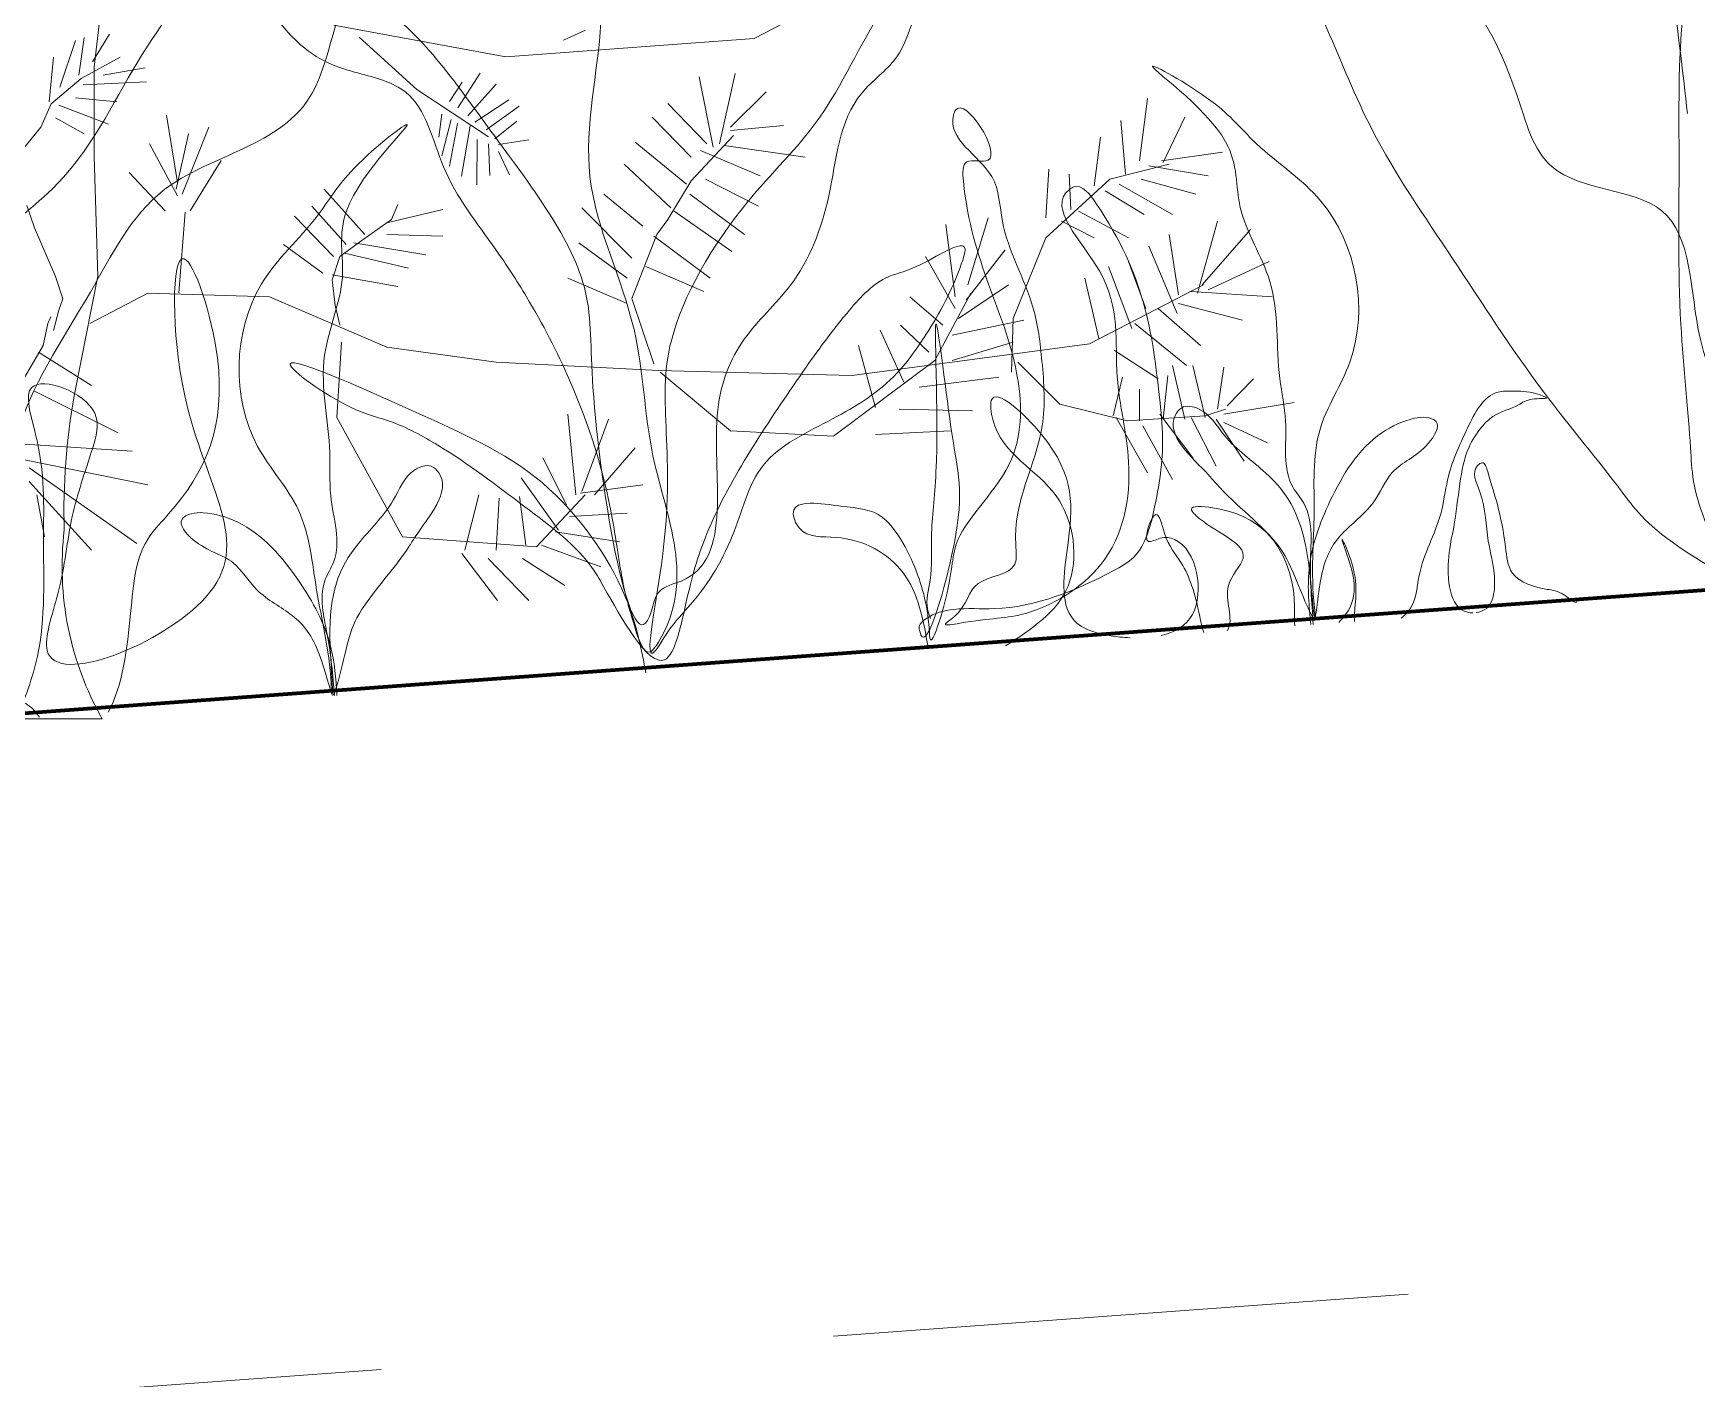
# Model space of a CAD drawing. Header units: millimetres. Extents: x 3779 to 7711, y 1445 to 3132.
# Drawn here: x 3965.1345 to 3965.5013, y 1451.4983 to 1451.7948 of the extents above; entities that cross this region are included whole.
import ezdxf

# ---------------------------------------------------------------- set-up
doc = ezdxf.new("R2010")
doc.units = ezdxf.units.MM
doc.linetypes.add('HIDDEN', pattern=[9.525, 6.35, -3.175])
for name, color, linetype, lineweight in [('pluma 12', 30, 'Continuous', 120), ('proyecciones', 32, 'HIDDEN', 9), ('VEJETACION', 3, 'Continuous', 9)]:
    doc.layers.add(name, color=color, linetype=linetype, lineweight=lineweight)

# ---------------------------------------------------------------- blocks, each defined once
blk = doc.blocks.new('JGJGHJ')
at = {"layer": 'VEJETACION', "color": 84, "linetype": 'Continuous', "lineweight": 5, "ltscale": 0.1}
for points in [[(1137.50134, 440.32353), (1137.50015, 440.35164), (1137.50306, 440.39227), (1137.52481, 440.41738), (1137.56729, 440.46447), (1137.58073, 440.48433), (1137.58167, 440.50308), (1137.57438, 440.50304), (1137.56199, 440.4811), (1137.55376, 440.46023), (1137.54757, 440.44874), (1137.54037, 440.431), (1137.52068, 440.41111), (1137.51759, 440.4038), (1137.50722, 440.39438), (1137.50534, 440.35479), (1137.51034, 440.39543), (1137.49335, 440.45575), (1137.4911, 440.48594), (1137.46482, 440.53058), (1137.45125, 440.53467), (1137.45874, 440.49826), (1137.47764, 440.47024), (1137.48396, 440.45778), (1137.4924, 440.437), (1137.49883, 440.40371), (1137.50315, 440.37457), (1137.50548, 440.32876), (1137.50645, 440.3423), (1137.50819, 440.40688), (1137.51113, 440.4423), (1137.51413, 440.46731), (1137.52849, 440.51113), (1137.53673, 440.52888), (1137.53977, 440.54451), (1137.54184, 440.54661), (1137.54392, 440.5487), (1137.54703, 440.5508), (1137.55634, 440.56439), (1137.56674, 440.56861), (1137.58444, 440.57078), (1137.58865, 440.56352), (1137.58661, 440.55413), (1137.57953, 440.56086), (1137.56489, 440.56022), (1137.55119, 440.55291), (1137.54599, 440.55184), (1137.52665, 440.54707), (1137.51707, 440.54758), (1137.51202, 440.54474), (1137.50852, 440.54331), (1137.51481, 440.53605), (1137.52105, 440.53817), (1137.52521, 440.54027), (1137.53768, 440.54659), (1137.54287, 440.55078), (1137.54805, 440.55497), (1137.55109, 440.57165), (1137.53774, 440.58091), (1137.54104, 440.595), (1137.54156, 440.60076), (1137.53323, 440.59967), (1137.5323, 440.57884), (1137.54284, 440.55599), (1137.5439, 440.55183), (1137.5526, 440.54045), (1137.55834, 440.52021), (1137.54616, 440.51851), (1137.55871, 440.50921), (1137.5639, 440.5134), (1137.55749, 440.54461), (1137.55537, 440.55084), (1137.54807, 440.55185), (1137.54495, 440.55079)], [(1137.92755, 440.41139), (1137.92258, 440.4641), (1137.90238, 440.51322), (1137.87513, 440.56582), (1137.87269, 440.58339), (1137.87033, 440.58689), (1137.87155, 440.5787)], [(1137.93017, 440.30819), (1137.9349, 440.31416), (1137.94906, 440.33204), (1137.95726, 440.35346), (1137.96781, 440.38083), (1137.97609, 440.38919), (1137.98433, 440.40348), (1137.9901, 440.43676), (1137.99113, 440.46645), (1137.98731, 440.51512), (1137.98126, 440.53409), (1137.97048, 440.55185), (1137.95634, 440.52921), (1137.94337, 440.50895), (1137.93876, 440.48162), (1137.93414, 440.45784), (1137.92832, 440.43406), (1137.92493, 440.40079), (1137.92274, 440.36515), (1137.92289, 440.33784), (1137.92536, 440.32004), (1137.93137, 440.30701), (1137.93136, 440.3082), (1137.93373, 440.3094)], [(1137.92931, 440.30912), (1137.92993, 440.3167), (1137.9318, 440.33943), (1137.92675, 440.36181), (1137.92036, 440.39043), (1137.89694, 440.40184), (1137.89031, 440.41828), (1137.87377, 440.44916), (1137.84908, 440.47439), (1137.84723, 440.51292), (1137.83407, 440.52537), (1137.82775, 440.53423), (1137.82854, 440.50755), (1137.82898, 440.48351), (1137.8403, 440.4582), (1137.84963, 440.43585), (1137.85798, 440.41284), (1137.8736, 440.38327), (1137.89154, 440.3524), (1137.90681, 440.32975), (1137.91873, 440.31631), (1137.93096, 440.30879), (1137.93029, 440.30978), (1137.9316, 440.31209)], [(1137.49544, 440.30607), (1137.49718, 440.31348), (1137.50239, 440.33569), (1137.51407, 440.35543), (1137.5348, 440.37749), (1137.54477, 440.38198), (1137.5436, 440.39307), (1137.56676, 440.42092), (1137.58771, 440.44766), (1137.62204, 440.47944), (1137.64066, 440.4865), (1137.66127, 440.48908), (1137.65232, 440.46394), (1137.63981, 440.46236), (1137.62551, 440.43787), (1137.59119, 440.41883), (1137.57354, 440.39766), (1137.55484, 440.3665), (1137.54468, 440.33565), (1137.5232, 440.31879), (1137.50772, 440.30966), (1137.49377, 440.30627), (1137.49471, 440.30701), (1137.49418, 440.30961)], [(1137.75207, 440.3062), (1137.74778, 440.32296), (1137.73356, 440.33181), (1137.72567, 440.33439), (1137.7246, 440.33806), (1137.7351, 440.33864), (1137.74404, 440.33554), (1137.74721, 440.33136), (1137.7504, 440.32403), (1137.75258, 440.30935), (1137.75258, 440.3083), (1137.75674, 440.31672), (1137.76035, 440.32933), (1137.77338, 440.34619), (1137.77591, 440.36509), (1137.76728, 440.40807), (1137.76831, 440.41228), (1137.77303, 440.4123), (1137.76667, 440.42381), (1137.76615, 440.42276), (1137.77358, 440.40863), (1137.77521, 440.39867), (1137.78056, 440.37928), (1137.78167, 440.36722), (1137.7807, 440.35305), (1137.77296, 440.3273), (1137.77246, 440.32309), (1137.76407, 440.31938), (1137.75833, 440.31253), (1137.75624, 440.31094), (1137.75939, 440.31096), (1137.77409, 440.31208), (1137.79136, 440.32162), (1137.79912, 440.3437), (1137.79797, 440.36258), (1137.79575, 440.38619), (1137.7904, 440.40452), (1137.79145, 440.40505), (1137.7962, 440.40088), (1137.80693, 440.35738), (1137.80697, 440.34846), (1137.80391, 440.33271), (1137.79871, 440.32271), (1137.794, 440.32006), (1137.76725, 440.31362), (1137.75833, 440.3141), (1137.75203, 440.31249), (1137.75047, 440.31091), (1137.75047, 440.30986), (1137.75879, 440.32617), (1137.76075, 440.35242), (1137.75904, 440.37707), (1137.75659, 440.34453), (1137.75457, 440.33035), (1137.75357, 440.3209), (1137.75255, 440.31459), (1137.75308, 440.3125)]]:
    blk.add_spline(points, degree=3, dxfattribs=at)
for points, knots in [([(1137.68962, 440.30505), (1137.68903, 440.31027), (1137.68705, 440.32493), (1137.67137, 440.35053), (1137.65109, 440.36186), (1137.60526, 440.38644), (1137.62769, 440.36773), (1137.63868, 440.36431), (1137.65115, 440.35638), (1137.66456, 440.3443), (1137.67766, 440.33321), (1137.68389, 440.32011), (1137.69379, 440.29859), (1137.69991, 440.32191), (1137.70694, 440.34064), (1137.72292, 440.36143), (1137.73706, 440.37878), (1137.74731, 440.38859), (1137.75594, 440.38923), (1137.76835, 440.39671), (1137.76334, 440.38466), (1137.75834, 440.37699), (1137.7485, 440.36468), (1137.73481, 440.35749), (1137.71689, 440.35106), (1137.71148, 440.33269), (1137.70291, 440.32123), (1137.69568, 440.31493), (1137.68804, 440.30324), (1137.70165, 440.3493), (1137.69312, 440.37173), (1137.71628, 440.40576), (1137.73844, 440.42368), (1137.75081, 440.44792), (1137.76428, 440.46012), (1137.7807, 440.46869), (1137.7586, 440.44875), (1137.75661, 440.43639), (1137.74125, 440.42705), (1137.73879, 440.40721), (1137.72998, 440.38849), (1137.71528, 440.3773), (1137.70527, 440.35621), (1137.71168, 440.32588), (1137.69334, 440.32368), (1137.68682, 440.30044), (1137.6807, 440.36381), (1137.6849, 440.39503), (1137.66423, 440.42561), (1137.64603, 440.45711), (1137.62563, 440.46414), (1137.60561, 440.47839), (1137.62071, 440.44733), (1137.6342, 440.44203), (1137.64993, 440.43681), (1137.65209, 440.41746), (1137.662, 440.40331), (1137.67084, 440.38731), (1137.67942, 440.36726), (1137.68445, 440.34667), (1137.68564, 440.32697), (1137.68687, 440.31915), (1137.68976, 440.30765), (1137.70268, 440.32388), (1137.69253, 440.34845), (1137.69465, 440.38319), (1137.68086, 440.41447), (1137.69045, 440.44316), (1137.69126, 440.46697), (1137.69077, 440.48806), (1137.70384, 440.4923), (1137.70893, 440.49386), (1137.7115, 440.49513), (1137.71494, 440.49488), (1137.71793, 440.49501), (1137.72027, 440.49501), (1137.72094, 440.49501)], [0.002479, 0.002479, 0.002479, 0.002479, 0.018273, 0.046968, 0.08365, 0.112338, 0.130172, 0.137802, 0.149484, 0.172954, 0.193505, 0.197984, 0.218824, 0.233162, 0.24711, 0.286002, 0.305882, 0.317303, 0.324597, 0.33602, 0.339187, 0.356706, 0.367352, 0.384876, 0.403266, 0.420291, 0.43892, 0.444586, 0.450999, 0.47026, 0.519692, 0.554414, 0.578494, 0.606554, 0.632847, 0.635087, 0.656521, 0.670434, 0.681081, 0.704884, 0.726387, 0.741968, 0.758544, 0.797198, 0.802593, 0.807071, 0.857943, 0.87897, 0.920175, 0.958036, 0.982265, 0.990342, 1.015457, 1.030748, 1.041949, 1.060359, 1.081861, 1.094409, 1.115054, 1.146877, 1.158935, 1.171117, 1.177834, 1.180667, 1.22177, 1.249879, 1.285018, 1.319063, 1.335115, 1.359887, 1.369754, 1.372922, 1.37609, 1.378094, 1.383104, 1.385107, 1.385107, 1.385107, 1.385107]), ([(1137.62131, 440.30505), (1137.62136, 440.30875), (1137.6213, 440.31773), (1137.61486, 440.33183), (1137.60608, 440.3438), (1137.59648, 440.34731), (1137.59233, 440.34756), (1137.58854, 440.34602), (1137.59359, 440.33898), (1137.60079, 440.33748), (1137.60516, 440.32844), (1137.61366, 440.32353), (1137.61832, 440.31623), (1137.62087, 440.29957), (1137.61987, 440.32479), (1137.62509, 440.33602), (1137.63669, 440.34544), (1137.64001, 440.35313), (1137.64544, 440.35465), (1137.6506, 440.34878), (1137.64327, 440.34191), (1137.63642, 440.33214), (1137.62754, 440.32444), (1137.62411, 440.3157), (1137.62004, 440.30206), (1137.62048, 440.31524), (1137.61809, 440.32688), (1137.61784, 440.34681), (1137.60224, 440.36533), (1137.60495, 440.39443), (1137.62401, 440.40876), (1137.63163, 440.42048), (1137.65559, 440.43648), (1137.62718, 440.41355), (1137.63108, 440.39596), (1137.6214, 440.37902), (1137.62451, 440.36241), (1137.62235, 440.3475), (1137.62519, 440.33716), (1137.61975, 440.33008), (1137.61935, 440.32435), (1137.62063, 440.3159), (1137.62072, 440.3096), (1137.62075, 440.30505)], [0.001624, 0.001624, 0.001624, 0.001624, 0.0126042, 0.0283908, 0.0473512, 0.0551559, 0.0577811, 0.0601289, 0.0652974, 0.0754898, 0.0833623, 0.0930411, 0.1033918, 0.1125559, 0.124636, 0.1465632, 0.1588164, 0.1670148, 0.1707275, 0.1729543, 0.1879815, 0.1906057, 0.2099613, 0.2179544, 0.2276022, 0.2297011, 0.2507489, 0.2687815, 0.2854514, 0.3213213, 0.3402531, 0.3528934, 0.3690643, 0.3921814, 0.407023, 0.4246157, 0.4461357, 0.4555953, 0.4702969, 0.474528, 0.4814296, 0.4867031, 0.5002887, 0.5002887, 0.5002887, 0.5002887]), ([(1137.83659, 440.30505), (1137.83648, 440.30913), (1137.83628, 440.31852), (1137.84273, 440.33303), (1137.85138, 440.34509), (1137.86095, 440.3487), (1137.86509, 440.349), (1137.8689, 440.3475), (1137.86392, 440.34041), (1137.85674, 440.33883), (1137.85247, 440.32975), (1137.84402, 440.32475), (1137.83944, 440.31739), (1137.83706, 440.30071), (1137.83779, 440.32594), (1137.83245, 440.33711), (1137.82075, 440.34641), (1137.81736, 440.35406), (1137.81191, 440.35553), (1137.80681, 440.3496), (1137.81421, 440.34281), (1137.82117, 440.33312), (1137.83013, 440.32551), (1137.83365, 440.3168), (1137.83787, 440.3032), (1137.83729, 440.31638), (1137.83955, 440.32805), (1137.83959, 440.34798), (1137.855, 440.36666), (1137.85198, 440.39574), (1137.83277, 440.40986), (1137.82502, 440.4215), (1137.8009, 440.43725), (1137.82955, 440.41462), (1137.82584, 440.39699), (1137.8357, 440.38015), (1137.83276, 440.36351), (1137.83508, 440.34862), (1137.83234, 440.33825), (1137.83786, 440.33123), (1137.83832, 440.3255), (1137.83707, 440.31668), (1137.83711, 440.30999), (1137.83713, 440.30507)], [0.000501, 0.000501, 0.000501, 0.000501, 0.0126042, 0.0283908, 0.0473512, 0.0551559, 0.0577811, 0.0601289, 0.0652974, 0.0754898, 0.0833623, 0.0930411, 0.1033918, 0.1125559, 0.124636, 0.1465632, 0.1588164, 0.1670148, 0.1707275, 0.1729543, 0.1879815, 0.1906057, 0.2099613, 0.2179544, 0.2276022, 0.2297011, 0.2507489, 0.2687815, 0.2854514, 0.3213213, 0.3402531, 0.3528934, 0.3690643, 0.3921814, 0.407023, 0.4246157, 0.4461357, 0.4555953, 0.4702969, 0.474528, 0.4814296, 0.4867031, 0.5014046, 0.5014046, 0.5014046, 0.5014046]), ([(1137.55057, 440.30501), (1137.55264, 440.3094), (1137.55842, 440.3216), (1137.55885, 440.3442), (1137.56113, 440.36109), (1137.55569, 440.38272), (1137.57545, 440.37358), (1137.57051, 440.36043), (1137.56506, 440.34814), (1137.56314, 440.33403), (1137.55128, 440.3083), (1137.61408, 440.32937), (1137.58876, 440.36144), (1137.59288, 440.41794), (1137.60464, 440.37243), (1137.595, 440.35431), (1137.57946, 440.34071), (1137.57758, 440.32715), (1137.57432, 440.31023), (1137.57073, 440.30505)], [0, 0, 0, 0, 0.0145093, 0.0403953, 0.0638316, 0.0738756, 0.0888556, 0.0967471, 0.1122925, 0.1296184, 0.1423434, 0.1791755, 0.2238299, 0.2540448, 0.2770528, 0.3131152, 0.3194303, 0.337077, 0.3561326, 0.3561326, 0.3561326, 0.3561326]), ([(1137.76914, 440.30524), (1137.77509, 440.30855), (1137.78727, 440.31532), (1137.78553, 440.34072), (1137.77008, 440.34767), (1137.76926, 440.36414), (1137.78787, 440.34476), (1137.78548, 440.33076), (1137.78066, 440.30928), (1137.7909, 440.30588), (1137.79588, 440.30514), (1137.79662, 440.30505)], [0, 0, 0, 0, 0.0190631, 0.0390751, 0.0609662, 0.0651734, 0.0786481, 0.1041588, 0.1199359, 0.1309978, 0.1329404, 0.1329404, 0.1329404, 0.1329404]), ([(1137.85654, 440.30505), (1137.85711, 440.30541), (1137.86015, 440.30773), (1137.8608, 440.31648), (1137.86684, 440.32492), (1137.869, 440.33639), (1137.87355, 440.34485), (1137.87879, 440.35365), (1137.88557, 440.35311), (1137.88834, 440.35294), (1137.89349, 440.35064), (1137.88823, 440.35153), (1137.88519, 440.34944), (1137.88052, 440.34872), (1137.87679, 440.34542), (1137.87332, 440.34085), (1137.8714, 440.33324), (1137.86994, 440.32502), (1137.86718, 440.3164), (1137.8672, 440.30593), (1137.87197, 440.30508), (1137.87237, 440.30505)], [0.3425879, 0.3425879, 0.3425879, 0.3425879, 0.3443383, 0.3528353, 0.3672007, 0.3748583, 0.3870919, 0.3975073, 0.4006648, 0.406031, 0.408384, 0.4115412, 0.4148691, 0.4210279, 0.4243966, 0.4296567, 0.4379725, 0.44767, 0.4541753, 0.4671859, 0.4683355, 0.4683355, 0.4683355, 0.4683355]), ([(1137.87311, 440.30505), (1137.87395, 440.30511), (1137.87643, 440.30584), (1137.87849, 440.31215), (1137.87632, 440.32082), (1137.87713, 440.32935), (1137.87405, 440.3364), (1137.87737, 440.33842), (1137.87841, 440.33328), (1137.87975, 440.32819), (1137.88071, 440.32032), (1137.88075, 440.31176), (1137.88815, 440.30904), (1137.89211, 440.30851), (1137.89553, 440.30489), (1137.89544, 440.30624), (1137.89543, 440.30644)], [0.46903474, 0.46903474, 0.46903474, 0.46903474, 0.47142849, 0.47613286, 0.4866641, 0.49775811, 0.50354306, 0.50471956, 0.50707184, 0.51460181, 0.5241264, 0.5300063, 0.53849014, 0.54249737, 0.54556529, 0.54609119, 0.54609119, 0.54609119, 0.54609119]), ([(1137.81811, 440.30505), (1137.81994, 440.30756), (1137.81652, 440.3146), (1137.82672, 440.32266), (1137.81669, 440.32682), (1137.81077, 440.33333), (1137.82649, 440.3313), (1137.83238, 440.32164), (1137.83357, 440.3113), (1137.83302, 440.30667), (1137.83303, 440.30505)], [0.21114402, 0.21114402, 0.21114402, 0.21114402, 0.22094792, 0.22780607, 0.24083049, 0.24346062, 0.24819661, 0.27051547, 0.27684822, 0.28138677, 0.28138677, 0.28138677, 0.28138677]), ([(1137.80351, 440.30505), (1137.80653, 440.30552), (1137.81426, 440.30915), (1137.81263, 440.32505), (1137.80514, 440.32695), (1137.80012, 440.32434), (1137.80467, 440.3352), (1137.80587, 440.32535), (1137.81026, 440.3198), (1137.81182, 440.31278), (1137.81259, 440.30606), (1137.81294, 440.30505)], [0.13909486, 0.13909486, 0.13909486, 0.13909486, 0.14772081, 0.16475415, 0.16795511, 0.17063811, 0.17679407, 0.18128768, 0.18881834, 0.20131939, 0.20437866, 0.20437866, 0.20437866, 0.20437866]), ([(1137.84276, 440.30505), (1137.84336, 440.30558), (1137.84801, 440.31026), (1137.84671, 440.31602), (1137.84404, 440.32569), (1137.84878, 440.3139), (1137.84606, 440.30717), (1137.84626, 440.30505)], [0.29490463, 0.29490463, 0.29490463, 0.29490463, 0.29681886, 0.31105723, 0.31322568, 0.3208833, 0.3301289, 0.3301289, 0.3301289, 0.3301289]), ([(1137.55556, 440.30505), (1137.55505, 440.30583), (1137.55382, 440.30776), (1137.55176, 440.30884), (1137.55055, 440.30948)], [0.375384203, 0.375384203, 0.375384203, 0.375384203, 0.378160325, 0.382185658, 0.382185658, 0.382185658, 0.382185658])]:
    blk.add_open_spline(points, degree=3, knots=knots, dxfattribs=at)
blk = doc.blocks.new('5')
for p, q in [((0.0934, 0.34517), (0.08555, 0.27595)), ((0.38856, 0.28915), (0.46603, 0.32924)), ((0.08475, 0.27844), (0.09247, 0.29111)), ((0.19559, 0.29531), (0.2745, 0.28066)), ((0.30104, 0.28838), (0.31109, 0.293)), ((0.06972, 0.26679), (0.0769, 0.28817)), ((0.07837, 0.27222), (0.0809, 0.28964)), ((0.2072, 0.28974), (0.23366, 0.26577)), ((0.2745, 0.28066), (0.38856, 0.28915)), ((0.0648, 0.26001), (0.06679, 0.28048)), ((0.07943, 0.27075), (0.09739, 0.28048)), ((0.08555, 0.27595), (0.08555, 0.23501)), ((0.08954, 0.27222), (0.10897, 0.27561)), ((0.06573, 0.2591), (0.07943, 0.27075)), ((0.08036, 0.26781), (0.1095, 0.26928)), ((0.24862, 0.26024), (0.25448, 0.26909)), ((0.25253, 0.25729), (0.26272, 0.27315)), ((0.25708, 0.25361), (0.27009, 0.26817)), ((0.36977, 0.23919), (0.36331, 0.27158)), ((0.37264, 0.24073), (0.37981, 0.27311)), ((0.0769, 0.26193), (0.09593, 0.26001)), ((0.23366, 0.26577), (0.26662, 0.24402)), ((0.26033, 0.25066), (0.27595, 0.26098)), ((0.37766, 0.24845), (0.39417, 0.26463)), ((0.56562, 0.23302), (0.5692, 0.26155)), ((0.06094, 0.24836), (0.06573, 0.2591)), ((0.06772, 0.25277), (0.0809, 0.24542)), ((0.06919, 0.25854), (0.09207, 0.24983)), ((0.12379, 0.22303), (0.11876, 0.25387)), ((0.24515, 0.25434), (0.24385, 0.24384)), ((0.26554, 0.24715), (0.28072, 0.25803)), ((0.35973, 0.23456), (0.3418, 0.25306)), ((0.3669, 0.24073), (0.34896, 0.25923)), ((0.57638, 0.23225), (0.58641, 0.25306)), ((0.04723, 0.23139), (0.06094, 0.24836)), ((0.12307, 0.21994), (0.12881, 0.24539)), ((0.12593, 0.21763), (0.13813, 0.24847)), ((0.24949, 0.25195), (0.24515, 0.23517)), ((0.25231, 0.2501), (0.24862, 0.23056)), ((0.25816, 0.249), (0.25426, 0.22595)), ((0.26944, 0.2431), (0.27963, 0.25121)), ((0.35973, 0.22377), (0.3791, 0.24459)), ((0.37766, 0.2469), (0.40205, 0.2492)), ((0.55915, 0.22685), (0.55701, 0.25153)), ((0.12379, 0.21686), (0.11087, 0.24075)), ((0.26142, 0.24273), (0.2612, 0.2219)), ((0.26662, 0.2407), (0.26727, 0.22614)), ((0.27118, 0.24052), (0.28506, 0.24255)), ((0.27118, 0.2372), (0.27616, 0.22651)), ((0.35757, 0.22223), (0.3339, 0.2415)), ((0.36403, 0.23764), (0.39129, 0.22608)), ((0.3748, 0.23996), (0.4121, 0.23456)), ((0.5448, 0.22146), (0.54768, 0.24382)), ((0.57565, 0.23302), (0.60363, 0.23688)), ((0.08555, 0.23501), (0.08715, 0.17994)), ((0.12953, 0.20992), (0.14387, 0.23305)), ((0.3504, 0.21143), (0.32888, 0.23148)), ((0.55199, 0.22454), (0.57925, 0.23148)), ((0.56991, 0.23071), (0.59718, 0.22608)), ((0.11804, 0.20992), (0.10155, 0.22765)), ((0.34896, 0.20604), (0.35973, 0.22377)), ((0.36619, 0.22454), (0.39057, 0.2122)), ((0.52257, 0.20681), (0.52401, 0.22917)), ((0.52257, 0.19756), (0.55199, 0.22454)), ((0.53405, 0.21067), (0.53333, 0.22685)), ((0.55629, 0.22223), (0.58068, 0.20834)), ((0.56633, 0.22454), (0.59144, 0.21761)), ((0.2098, 0.1991), (0.19114, 0.21991)), ((0.33749, 0.20296), (0.31955, 0.21761)), ((0.35901, 0.21761), (0.38412, 0.1991)), ((0.54983, 0.21914), (0.56776, 0.20834)), ((0.05455, 0.21239), (0.05801, 0.20222)), ((0.12723, 0.20931), (0.12436, 0.17231)), ((0.19545, 0.18907), (0.17752, 0.20758)), ((0.20119, 0.19447), (0.18541, 0.2122)), ((0.21985, 0.2045), (0.24566, 0.21067)), ((0.22199, 0.20604), (0.22487, 0.21297)), ((0.33247, 0.1883), (0.30952, 0.21143)), ((0.35184, 0.2099), (0.37838, 0.19139)), ((0.4867, 0.17598), (0.49602, 0.20681)), ((0.53764, 0.2099), (0.56059, 0.19756)), ((0.05801, 0.20222), (0.06772, 0.17982)), ((0.20908, 0.19679), (0.22199, 0.20604)), ((0.21985, 0.1991), (0.24566, 0.19833)), ((0.33247, 0.1698), (0.34394, 0.1991)), ((0.34394, 0.1991), (0.34896, 0.20604)), ((0.48097, 0.17057), (0.47666, 0.20372)), ((0.52974, 0.20526), (0.5448, 0.19756)), ((0.58355, 0.17134), (0.57925, 0.1991)), ((0.59216, 0.17212), (0.60148, 0.20526)), ((0.59431, 0.17598), (0.61655, 0.20142)), ((0.19043, 0.18136), (0.1725, 0.19447)), ((0.19832, 0.18907), (0.20908, 0.19679)), ((0.20478, 0.19525), (0.23778, 0.18984)), ((0.33031, 0.17905), (0.30807, 0.19525)), ((0.34251, 0.19833), (0.36834, 0.17905)), ((0.48598, 0.16903), (0.50391, 0.19215)), ((0.50751, 0.16055), (0.52257, 0.19756)), ((0.58283, 0.16286), (0.56991, 0.1937)), ((0.19473, 0.17828), (0.19832, 0.18907)), ((0.20046, 0.19062), (0.22988, 0.18368)), ((0.33892, 0.18444), (0.36547, 0.17288)), ((0.48097, 0.16517), (0.46733, 0.18907)), ((0.56203, 0.15592), (0.55127, 0.18444)), ((0.56848, 0.16517), (0.56059, 0.18676)), ((0.59718, 0.17365), (0.62516, 0.18676)), ((0.06772, 0.17982), (0.07105, 0.16964)), ((0.08715, 0.17994), (0.07636, 0.12509)), ((0.19473, 0.18059), (0.22487, 0.1752)), ((0.19617, 0.16672), (0.19473, 0.17828)), ((0.33031, 0.16749), (0.30305, 0.17905)), ((0.4824, 0.16055), (0.50535, 0.17598)), ((0.54696, 0.1513), (0.5405, 0.17905)), ((0.54266, 0.14898), (0.59502, 0.17598)), ((0.07105, 0.16964), (0.06919, 0.16433)), ((0.08354, 0.15824), (0.11009, 0.17212)), ((0.11009, 0.17212), (0.16604, 0.17057)), ((0.16604, 0.17057), (0.21985, 0.14744)), ((0.34251, 0.13973), (0.33247, 0.1698)), ((0.47523, 0.15746), (0.46016, 0.17057)), ((0.47163, 0.14128), (0.48814, 0.17212)), ((0.58929, 0.17288), (0.62658, 0.17057)), ((0.06561, 0.16132), (0.06418, 0.15824)), ((0.06919, 0.16433), (0.06679, 0.15506)), ((0.19832, 0.15746), (0.19617, 0.16672)), ((0.50679, 0.13587), (0.50751, 0.16055)), ((0.57422, 0.16517), (0.59359, 0.14822)), ((0.58355, 0.16749), (0.61295, 0.15978)), ((0.06418, 0.15824), (0.06202, 0.14822)), ((0.4573, 0.13125), (0.44653, 0.15515)), ((0.46877, 0.14513), (0.45585, 0.15746)), ((0.47953, 0.15284), (0.51252, 0.15978)), ((0.56346, 0.15824), (0.58713, 0.13895)), ((0.06202, 0.14822), (0.05126, 0.12971)), ((0.19904, 0.14975), (0.19688, 0.11506)), ((0.21985, 0.14744), (0.27005, 0.1405)), ((0.43362, 0.13433), (0.54266, 0.14898)), ((0.44438, 0.11969), (0.43648, 0.14822)), ((0.47953, 0.14128), (0.50751, 0.14975)), ((0.55413, 0.14589), (0.57422, 0.13279)), ((0.05986, 0.14513), (0.08426, 0.12971)), ((0.27005, 0.1405), (0.34466, 0.13665)), ((0.42501, 0.10658), (0.47163, 0.14128)), ((0.50965, 0.1405), (0.52903, 0.12123)), ((0.58641, 0.11429), (0.58068, 0.13895)), ((0.59575, 0.11506), (0.59, 0.13895)), ((0.60148, 0.11891), (0.60435, 0.13819)), ((0.34466, 0.13665), (0.43362, 0.13433)), ((0.34538, 0.13587), (0.37766, 0.10889)), ((0.46446, 0.12894), (0.50105, 0.13357)), ((0.55341, 0.11582), (0.55772, 0.13357)), ((0.57638, 0.11429), (0.57852, 0.13433)), ((0.60579, 0.12046), (0.61798, 0.13279)), ((0.05771, 0.12739), (0.09646, 0.10811)), ((0.56562, 0.11352), (0.56562, 0.12817)), ((0.19688, 0.11506), (0.22702, 0.06032)), ((0.30664, 0.07959), (0.30305, 0.1166)), ((0.45514, 0.11891), (0.48886, 0.11814)), ((0.52903, 0.12123), (0.55988, 0.11352)), ((0.55485, 0.11506), (0.5692, 0.08962)), ((0.55988, 0.11352), (0.59575, 0.11582)), ((0.57494, 0.1166), (0.59, 0.09655)), ((0.58929, 0.11506), (0.60076, 0.0927)), ((0.59575, 0.11582), (0.60507, 0.11891)), ((0.60435, 0.1166), (0.63664, 0.122)), ((0.30952, 0.08113), (0.32171, 0.11429)), ((0.37766, 0.10889), (0.42501, 0.10658)), ((0.44438, 0.10735), (0.47881, 0.10889)), ((0.56705, 0.1112), (0.58068, 0.08654)), ((0.60076, 0.11429), (0.61368, 0.09501)), ((0.60435, 0.11274), (0.62443, 0.1035)), ((0.04408, 0.1035), (0.10291, 0.09964)), ((0.31525, 0.07959), (0.3339, 0.10118)), ((0.05269, 0.09579), (0.11009, 0.08422)), ((0.05556, 0.09193), (0.10506, 0.05724)), ((0.30234, 0.07496), (0.29158, 0.09655)), ((0.05556, 0.08576), (0.08426, 0.05415)), ((0.29875, 0.0634), (0.28153, 0.08731)), ((0.30879, 0.08036), (0.33749, 0.08422)), ((0.05915, 0.07959), (0.06274, 0.06032)), ((0.25572, 0.05415), (0.26216, 0.07959)), ((0.27005, 0.05415), (0.27149, 0.07805)), ((0.28369, 0.05646), (0.28082, 0.07882)), ((0.2887, 0.0557), (0.31095, 0.07959)), ((0.30377, 0.06956), (0.33031, 0.07111)), ((0.29732, 0.06263), (0.32673, 0.058)), ((0.22702, 0.06032), (0.2887, 0.0557)), ((0.29086, 0.05646), (0.31812, 0.04644)), ((0.25427, 0.05261), (0.27077, 0.03102)), ((0.26647, 0.05029), (0.28513, 0.03102)), ((0.28225, 0.05029), (0.30163, 0.03795)), ((0.08919, -0.02327), (0.01074, -0.02328))]:
    blk.add_line(p, q)
for centre, radius, start, end in [((0.35836, 0.07312), 0.28675, 169.55772, 181.92479), ((0.21221, 0.04655), 0.14146, 173.12509, 209.57895)]:
    blk.add_arc(centre, radius, start, end)
blk = doc.blocks.new('KJKHJK')
at = {"layer": 'VEJETACION', "linetype": 'Continuous', "xscale": 0.599999999999909, "yscale": 0.599999999999909, "zscale": 0.599999999999909}
blk.add_blockref('5', (1136.25456, 439.16233), dxfattribs=at)

msp = doc.modelspace()

# ---------------------------------------------------------------- linework, layer by layer
at = {"layer": 'pluma 12'}
msp.add_line((3963.4998, 1451.52527), (3978.4998, 1452.62487), dxfattribs=at)
at = {"layer": 'proyecciones', "linetype": 'HIDDEN', "ltscale": 0.02}
msp.add_line((3963.4998, 1451.37487), (3978.51076, 1452.47527), dxfattribs=at)

# ---------------------------------------------------------------- block references
at = {"layer": 'VEJETACION', "linetype": 'Continuous', "xscale": 0.8, "yscale": 0.8, "zscale": 0.8}
msp.add_blockref('KJKHJK', (3056.10328, 1100.32504), dxfattribs=at)
at = {"layer": 'VEJETACION', "linetype": 'Continuous', "rotation": 4.155122451854342}
msp.add_blockref('JGJGHJ', (2862.47355, 930.07252), dxfattribs=at)

doc.saveas('drawing.dxf')
